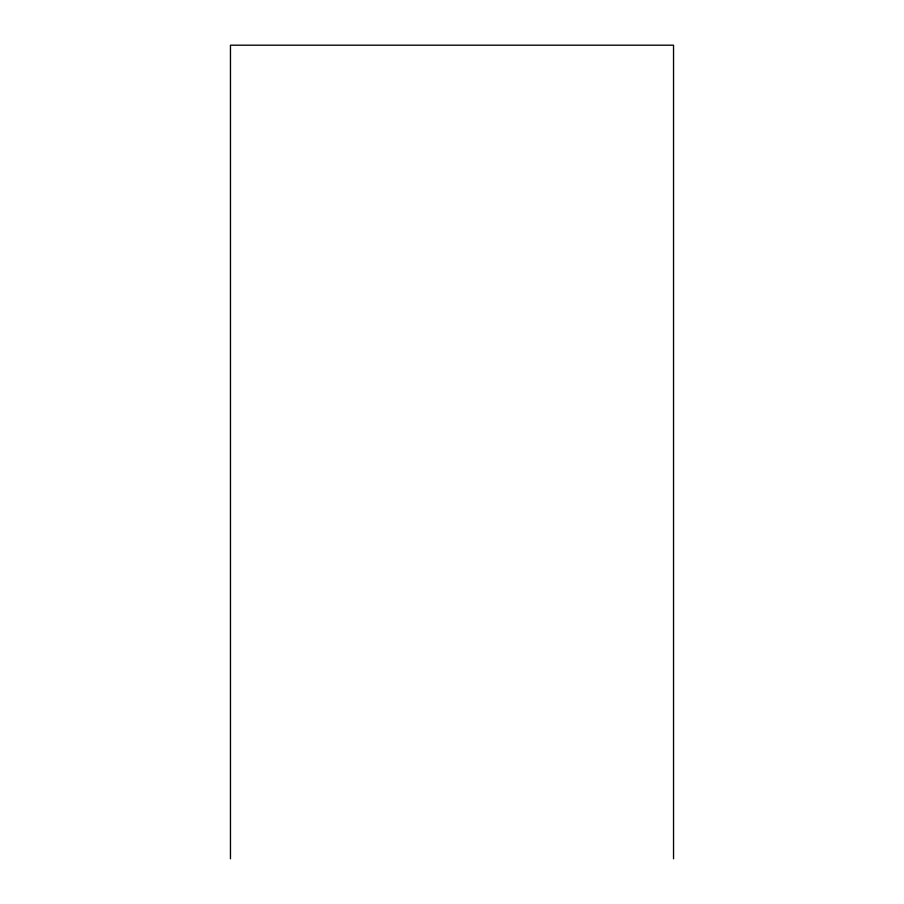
<?xml version="1.0" encoding="UTF-8"?>
<svg xmlns="http://www.w3.org/2000/svg" width="904" height="904" viewBox="0 0 904 904"><rect width="100%" height="100%" fill="white"/><g stroke="black" fill="none" stroke-linecap="round" stroke-linejoin="round"><path stroke-width="1.36" d="M673.536 858.8L673.536 45.2L230.463 45.2L230.463 858.8"/></g></svg>
